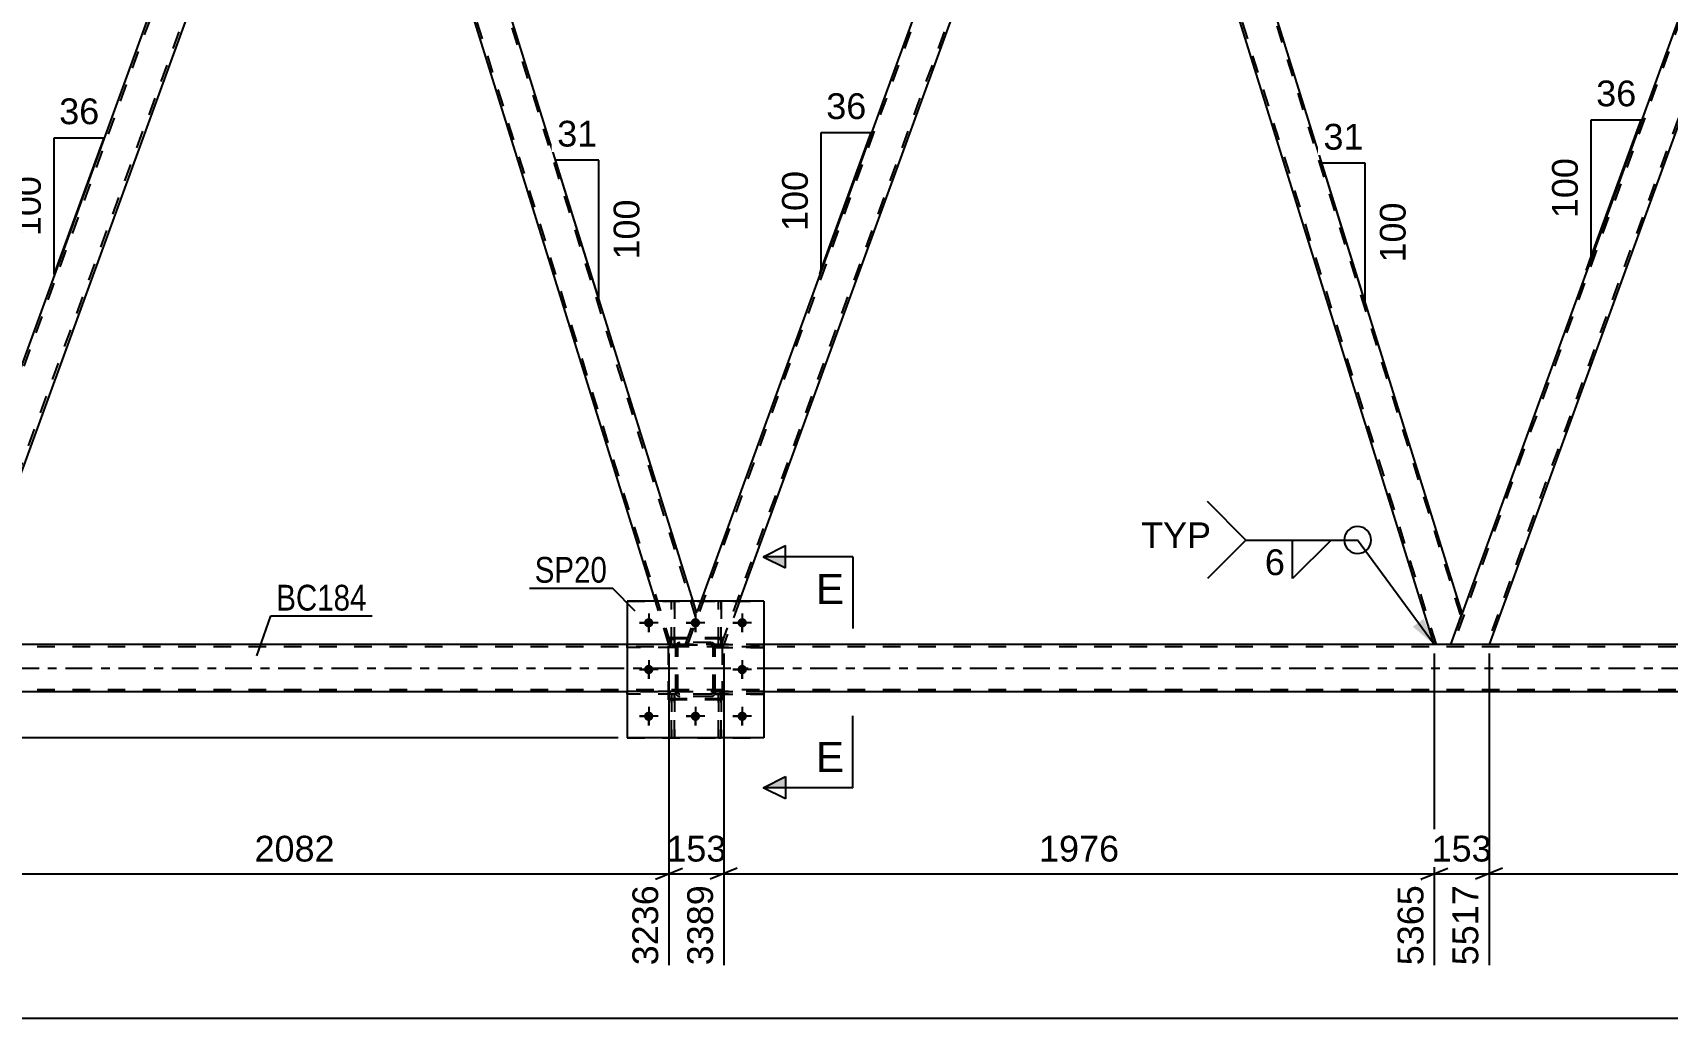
# Model space of a CAD drawing. Header units: millimetres. Extents: x -116 to 725, y -402 to 192.
# Drawn here: x -18.8 to 163, y -164.8 to -55.2 of the extents above; entities that cross this region are included whole.
import ezdxf

# ---------------------------------------------------------------- set-up
doc = ezdxf.new("R2010")
doc.units = ezdxf.units.MM
doc.linetypes.add('DXK_LINE_DOT2', pattern=[3.9198, 1.9599, -1.9599])
doc.linetypes.add('DXK_LINE_DOT3', pattern=[5.9187, 2.979, -0.9799, 0.9799, -0.9799])
doc.styles.add('Arial', font='ARIAL.TTF', dxfattribs={"height": 0.2})
doc.styles.add('Arial Narrow', font='ARIALN.TTF', dxfattribs={"height": 0.2})

# ---------------------------------------------------------------- blocks, each defined once
blk = doc.blocks.new('Part-203723472-4709 - 4481')
at = {"color": 7, "linetype": 'DXK_LINE_DOT2'}
for p, q in [((52.28, -133.59), (52.28, -128.76)), ((52.28, -128.76), (52.6, -128.76)), ((52.6, -128.76), (52.6, -133.59)), ((52.28, -129.36), (52.6, -129.36)), ((52.6, -133.59), (52.28, -133.59))]:
    blk.add_line(p, q, dxfattribs=at)
blk = doc.blocks.new('Part-203723472-4717 - 4481')
at = {"color": 7, "linetype": 'DXK_LINE_DOT2'}
for p, q in [((62.53, -123.23), (57.13, -123.23)), ((57.13, -123.23), (57.13, -123.55)), ((57.13, -123.55), (62.53, -123.55)), ((57.73, -123.55), (57.73, -123.23)), ((62.53, -123.55), (62.53, -123.23))]:
    blk.add_line(p, q, dxfattribs=at)
blk = doc.blocks.new('Part-203723472-4711 - 4481')
at = {"color": 7, "linetype": 'DXK_LINE_DOT2'}
for p, q in [((52.28, -123.24), (52.28, -118.39)), ((52.28, -118.39), (52.6, -118.39)), ((52.6, -118.39), (52.6, -123.24)), ((52.28, -122.64), (52.6, -122.64)), ((52.6, -123.24), (52.28, -123.24))]:
    blk.add_line(p, q, dxfattribs=at)
blk = doc.blocks.new('Part-203723472-4999 - 4481')
at = {"color": 2, "linetype": 'Continuous'}
for p, q in [((102.05, -2.4), (100.65, -6.25)), ((140.22, -119.75), (103.55, -2.11)), ((137.11, -123.22), (100.65, -6.25)), ((138.95, -123.22), (140.22, -119.75))]:
    blk.add_line(p, q, dxfattribs=at)
at = {"color": 7, "linetype": 'DXK_LINE_DOT2'}
for p, q in [((102.2, -2), (102.05, -2.4)), ((103.52, -2), (102.2, -2)), ((103.26, -2), (140.08, -120.12)), ((103.55, -2.11), (103.52, -2)), ((137.36, -123.22), (100.79, -5.88)), ((138.95, -123.22), (137.11, -123.22))]:
    blk.add_line(p, q, dxfattribs=at)
blk = doc.blocks.new('Part-203723472-4699 - 4481')
at = {"color": 2, "linetype": 'Continuous'}
for p, q in [((52.28, -118.4), (52.28, -118.39)), ((52.6, -118.39), (52.28, -118.39)), ((52.6, -118.4), (52.6, -118.39))]:
    blk.add_line(p, q, dxfattribs=at)
at = {"color": 7, "linetype": 'DXK_LINE_DOT2'}
for p, q in [((52.28, -123.24), (52.28, -118.4)), ((52.6, -123.24), (52.6, -118.4)), ((52.28, -122.64), (52.6, -122.64)), ((52.6, -123.24), (52.28, -123.24))]:
    blk.add_line(p, q, dxfattribs=at)
blk = doc.blocks.new('Part-203723472-4700 - 4481')
at = {"color": 7, "linetype": 'DXK_LINE_DOT2'}
for p, q in [((52.73, -123.23), (47.33, -123.23)), ((47.33, -123.55), (47.33, -123.23)), ((52.73, -123.55), (47.33, -123.55)), ((52.13, -123.55), (52.13, -123.23)), ((52.73, -123.23), (52.73, -123.55))]:
    blk.add_line(p, q, dxfattribs=at)
blk = doc.blocks.new('Part-203723472-4701 - 4481')
at = {"color": 7, "linetype": 'DXK_LINE_DOT2'}
for p, q in [((52.73, -128.43), (47.33, -128.43)), ((47.33, -128.75), (47.33, -128.43)), ((52.73, -128.75), (47.33, -128.75)), ((52.13, -128.75), (52.13, -128.43)), ((52.73, -128.43), (52.73, -128.75))]:
    blk.add_line(p, q, dxfattribs=at)
blk = doc.blocks.new('Part-203723472-4702 - 4481')
at = {"color": 7, "linetype": 'DXK_LINE_DOT2'}
for p, q in [((57.13, -123.55), (57.13, -123.23)), ((57.13, -123.23), (62.53, -123.23)), ((62.53, -123.55), (57.13, -123.55)), ((57.73, -123.55), (57.73, -123.23)), ((62.53, -123.23), (62.53, -123.55))]:
    blk.add_line(p, q, dxfattribs=at)
blk = doc.blocks.new('Part-203723472-4703 - 4481')
at = {"color": 7, "linetype": 'DXK_LINE_DOT2'}
for p, q in [((57.13, -128.75), (57.13, -128.43)), ((57.13, -128.43), (62.53, -128.43)), ((62.53, -128.75), (57.13, -128.75)), ((57.73, -128.75), (57.73, -128.43)), ((62.53, -128.43), (62.53, -128.75))]:
    blk.add_line(p, q, dxfattribs=at)
blk = doc.blocks.new('Part-203723472-4706 - 4481')
at = {"color": 7, "linetype": 'DXK_LINE_DOT2'}
for p, q in [((52.73, -123.23), (47.33, -123.23)), ((47.33, -123.23), (47.33, -123.55)), ((52.73, -123.55), (47.33, -123.55)), ((52.13, -123.55), (52.13, -123.23)), ((52.73, -123.55), (52.73, -123.23))]:
    blk.add_line(p, q, dxfattribs=at)
blk = doc.blocks.new('Part-203723472-4707 - 4481')
at = {"color": 7, "linetype": 'DXK_LINE_DOT2'}
for p, q in [((52.73, -123.48), (52.76, -123.29)), ((52.76, -123.29), (52.73, -123.48)), ((52.73, -128.52), (52.73, -123.48)), ((52.97, -123.48), (52.98, -123.38)), ((52.97, -128.52), (52.97, -123.48)), ((52.98, -123.38), (53.04, -123.31)), ((53.02, -123.03), (53.21, -123)), ((53.21, -123), (53.02, -123.03)), ((53.04, -123.31), (53.11, -123.25)), ((53.11, -123.25), (53.21, -123.24)), ((56.65, -123), (53.21, -123)), ((53.21, -123.24), (56.65, -123.24)), ((56.65, -123), (56.83, -123.03)), ((56.83, -123.03), (56.65, -123)), ((56.65, -123.24), (56.74, -123.25)), ((56.74, -123.25), (56.81, -123.31)), ((56.81, -123.31), (56.87, -123.38)), ((56.87, -123.38), (56.89, -123.48)), ((56.89, -128.52), (56.89, -123.48)), ((57.09, -123.29), (57.13, -123.48)), ((57.13, -123.48), (57.09, -123.29)), ((57.13, -128.52), (57.13, -123.48)), ((52.76, -128.7), (52.73, -128.52)), ((52.73, -128.52), (52.76, -128.7)), ((52.98, -128.61), (52.97, -128.52)), ((53.04, -128.69), (52.98, -128.61)), ((53.21, -129), (53.02, -128.96)), ((53.02, -128.96), (53.21, -129)), ((53.11, -128.74), (53.04, -128.69)), ((53.21, -128.76), (53.11, -128.74)), ((56.65, -128.76), (53.21, -128.76)), ((56.65, -129), (53.21, -129)), ((56.74, -128.74), (56.65, -128.76)), ((56.83, -128.96), (56.65, -129)), ((56.65, -129), (56.83, -128.96)), ((56.81, -128.69), (56.74, -128.74)), ((56.87, -128.61), (56.81, -128.69)), ((56.89, -128.52), (56.87, -128.61)), ((57.13, -128.52), (57.09, -128.7)), ((57.09, -128.7), (57.13, -128.52))]:
    blk.add_line(p, q, dxfattribs=at)
at = {"color": 7, "linetype": 'DXK_LINE_DOT3'}
blk.add_line((54.93, -126), (54.93, -126), dxfattribs=at)
at = {"color": 7, "linetype": 'DXK_LINE_DOT2'}
for centre, start, end in [((53.21, -123.48), 112.5, 157.5), ((53.21, -123.48), 112.5, 157.5), ((56.65, -123.48), 22.5, 67.5), ((56.65, -123.48), 22.5, 67.5), ((53.21, -128.52), 202.5, 247.5), ((53.21, -128.52), 202.5, 247.5), ((56.65, -128.52), 292.5, 337.5), ((56.65, -128.52), 292.5, 337.5)]:
    blk.add_arc(centre, 0.48, start, end, dxfattribs=at)
blk = doc.blocks.new('Part-203723472-4708 - 4481')
at = {"color": 7, "linetype": 'DXK_LINE_DOT2'}
for p, q in [((57.48, -133.59), (57.48, -128.76)), ((57.48, -128.76), (57.8, -128.76)), ((57.8, -128.76), (57.8, -133.59)), ((57.48, -129.36), (57.8, -129.36)), ((57.8, -133.59), (57.48, -133.59))]:
    blk.add_line(p, q, dxfattribs=at)
blk = doc.blocks.new('Part-203723472-4710 - 4481')
at = {"color": 7, "linetype": 'DXK_LINE_DOT2'}
for p, q in [((57.48, -123.24), (57.48, -118.39)), ((57.48, -118.39), (57.8, -118.39)), ((57.8, -118.39), (57.8, -123.24)), ((57.48, -122.64), (57.8, -122.64)), ((57.8, -123.24), (57.48, -123.24))]:
    blk.add_line(p, q, dxfattribs=at)
blk = doc.blocks.new('Part-203723472-4714 - 4481')
at = {"color": 7, "linetype": 'DXK_LINE_DOT2'}
for p, q in [((52.73, -128.43), (47.33, -128.43)), ((47.33, -128.43), (47.33, -128.75)), ((52.73, -128.75), (47.33, -128.75)), ((52.13, -128.75), (52.13, -128.43)), ((52.73, -128.75), (52.73, -128.43))]:
    blk.add_line(p, q, dxfattribs=at)
blk = doc.blocks.new('Part-203723472-4720 - 4481')
at = {"color": 7, "linetype": 'DXK_LINE_DOT2'}
for p, q in [((62.53, -128.43), (57.13, -128.43)), ((57.13, -128.43), (57.13, -128.75)), ((57.13, -128.75), (62.53, -128.75)), ((57.73, -128.75), (57.73, -128.43)), ((62.53, -128.75), (62.53, -128.43))]:
    blk.add_line(p, q, dxfattribs=at)
blk = doc.blocks.new('Part-203723472-4721 - 4481')
at = {"color": 7, "linetype": 'DXK_LINE_DOT2'}
for p, q in [((57.8, -128.76), (57.48, -128.76)), ((57.48, -128.76), (57.48, -133.59)), ((57.8, -133.59), (57.8, -128.76)), ((57.48, -129.36), (57.8, -129.36)), ((57.48, -133.59), (57.8, -133.59))]:
    blk.add_line(p, q, dxfattribs=at)
blk = doc.blocks.new('Part-203723472-4722 - 4481')
at = {"color": 7, "linetype": 'DXK_LINE_DOT2'}
for p, q in [((52.6, -128.76), (52.28, -128.76)), ((52.28, -128.76), (52.28, -133.59)), ((52.6, -133.59), (52.6, -128.76)), ((52.28, -129.36), (52.6, -129.36)), ((52.28, -133.59), (52.6, -133.59))]:
    blk.add_line(p, q, dxfattribs=at)
blk = doc.blocks.new('Part-203723472-4723 - 4481')
at = {"color": 7, "linetype": 'DXK_LINE_DOT2'}
for p, q in [((57.93, -122.59), (51.93, -122.59)), ((51.93, -129.39), (51.93, -122.59)), ((57.93, -129.39), (57.93, -122.59)), ((57.93, -129.39), (51.93, -129.39))]:
    blk.add_line(p, q, dxfattribs=at)
blk = doc.blocks.new('Part-203723472-4870 - 4481')
at = {"color": 2, "linetype": 'Continuous'}
for p, q in [((47.33, -123.22), (-44.75, -123.22)), ((217.59, -123.22), (62.53, -123.22)), ((47.33, -128.5), (-44.75, -128.5)), ((217.59, -128.5), (62.53, -128.5))]:
    blk.add_line(p, q, dxfattribs=at)
at = {"color": 7, "linetype": 'DXK_LINE_DOT2'}
for p, q in [((634.35, -123.46), (-44.75, -123.46)), ((62.53, -123.22), (47.33, -123.22)), ((634.35, -128.26), (-44.75, -128.26)), ((62.53, -128.5), (47.33, -128.5))]:
    blk.add_line(p, q, dxfattribs=at)
at = {"color": 7, "linetype": 'DXK_LINE_DOT3'}
blk.add_line((-44.75, -125.86), (634.35, -125.86), dxfattribs=at)
blk = doc.blocks.new('Part-203723472-4769 - 4481')
at = {"color": 2, "linetype": 'Continuous'}
for p, q in [((62.53, -118.4), (47.33, -118.4)), ((47.33, -118.4), (47.33, -133.6)), ((62.53, -118.4), (62.53, -133.6)), ((62.53, -133.6), (47.33, -133.6))]:
    blk.add_line(p, q, dxfattribs=at)
blk = doc.blocks.new('Part-203723472-4770 - 4481')
at = {"color": 7, "linetype": 'DXK_LINE_DOT2'}
for p, q in [((47.33, -118.4), (62.53, -118.4)), ((47.33, -118.4), (47.33, -133.6)), ((62.53, -118.4), (62.53, -133.6)), ((47.33, -133.6), (62.53, -133.6))]:
    blk.add_line(p, q, dxfattribs=at)
blk = doc.blocks.new('Part-203723472-4775 - 4481')
at = {"color": 2, "linetype": 'Continuous'}
for p, q in [((57.48, -118.4), (57.48, -118.39)), ((57.8, -118.39), (57.48, -118.39)), ((57.8, -118.4), (57.8, -118.39))]:
    blk.add_line(p, q, dxfattribs=at)
at = {"color": 7, "linetype": 'DXK_LINE_DOT2'}
for p, q in [((57.48, -123.24), (57.48, -118.4)), ((57.8, -123.24), (57.8, -118.4)), ((57.48, -122.64), (57.8, -122.64)), ((57.8, -123.24), (57.48, -123.24))]:
    blk.add_line(p, q, dxfattribs=at)
blk = doc.blocks.new('Bolt-203723472-4794 - 4481')
at = {"color": 1, "linetype": 'Continuous'}
for p, q in [((49.73, -119.76), (49.73, -120.45)), ((54.93, -119.76), (54.93, -120.45)), ((60.13, -119.76), (60.13, -120.45)), ((48.69, -120.8), (49.38, -120.8)), ((49.73, -121.84), (49.73, -121.14)), ((50.77, -120.8), (50.07, -120.8)), ((53.89, -120.8), (54.58, -120.8)), ((54.93, -121.84), (54.93, -121.14)), ((55.97, -120.8), (55.27, -120.8)), ((59.09, -120.8), (59.78, -120.8)), ((60.13, -121.84), (60.13, -121.14)), ((61.17, -120.8), (60.47, -120.8)), ((49.73, -124.96), (49.73, -125.65)), ((60.13, -124.96), (60.13, -125.65)), ((48.69, -126), (49.38, -126)), ((49.73, -127.04), (49.73, -126.34)), ((50.77, -126), (50.07, -126)), ((59.09, -126), (59.78, -126)), ((60.13, -127.04), (60.13, -126.34)), ((61.17, -126), (60.47, -126)), ((49.73, -130.16), (49.73, -130.85)), ((54.93, -130.16), (54.93, -130.85)), ((60.13, -130.16), (60.13, -130.85)), ((48.69, -131.2), (49.38, -131.2)), ((49.73, -132.24), (49.73, -131.54)), ((50.77, -131.2), (50.07, -131.2)), ((53.89, -131.2), (54.58, -131.2)), ((54.93, -132.24), (54.93, -131.54)), ((55.97, -131.2), (55.27, -131.2)), ((59.09, -131.2), (59.78, -131.2)), ((60.13, -132.24), (60.13, -131.54)), ((61.17, -131.2), (60.47, -131.2))]:
    blk.add_line(p, q, dxfattribs=at)
blk = doc.blocks.new('Bolt-203723472-4795 - 4481')
at = {"linetype": 'Continuous'}
for points in [[(50.25, -120.8, -1), (49.21, -120.8, -1)], [(55.45, -120.8, -1), (54.41, -120.8, -1)], [(60.65, -120.8, -1), (59.61, -120.8, -1)], [(50.25, -126, -1), (49.21, -126, -1)], [(60.65, -126, -1), (59.61, -126, -1)], [(50.25, -131.2, -1), (49.21, -131.2, -1)], [(55.45, -131.2, -1), (54.41, -131.2, -1)], [(60.65, -131.2, -1), (59.61, -131.2, -1)]]:
    blk.add_hatch(color=1, dxfattribs=at).paths.add_polyline_path(points)
at = {"color": 1, "linetype": 'Continuous'}
for p, q in [((49.73, -119.76), (49.73, -121.84)), ((54.93, -119.76), (54.93, -121.84)), ((60.13, -119.76), (60.13, -121.84)), ((50.77, -120.8), (48.69, -120.8)), ((55.97, -120.8), (53.89, -120.8)), ((61.17, -120.8), (59.09, -120.8)), ((49.73, -124.96), (49.73, -127.04)), ((60.13, -124.96), (60.13, -127.04)), ((50.77, -126), (48.69, -126)), ((61.17, -126), (59.09, -126)), ((49.73, -130.16), (49.73, -132.24)), ((54.93, -130.16), (54.93, -132.24)), ((60.13, -130.16), (60.13, -132.24)), ((50.77, -131.2), (48.69, -131.2)), ((55.97, -131.2), (53.89, -131.2)), ((61.17, -131.2), (59.09, -131.2))]:
    blk.add_line(p, q, dxfattribs=at)
blk = doc.blocks.new('Part-203723472-4936 - 4481')
at = {"color": 2, "linetype": 'Continuous'}
for p, q in [((16.92, -2.4), (15.52, -6.25)), ((54.66, -118.4), (18.51, -2.4)), ((50.47, -118.4), (15.52, -6.25))]:
    blk.add_line(p, q, dxfattribs=at)
at = {"color": 7, "linetype": 'DXK_LINE_DOT2'}
for p, q in [((17.06, -2), (16.92, -2.4)), ((18.38, -2), (17.06, -2)), ((54.95, -120.12), (18.13, -2)), ((18.51, -2.4), (18.38, -2)), ((52.23, -123.22), (15.65, -5.88)), ((51.98, -123.22), (50.47, -118.4)), ((53.82, -123.22), (55.08, -119.75)), ((55.08, -119.75), (54.66, -118.4)), ((51.98, -123.22), (53.82, -123.22))]:
    blk.add_line(p, q, dxfattribs=at)
blk = doc.blocks.new('Part-203723472-4926 - 4481')
at = {"color": 7, "linetype": 'DXK_LINE_DOT2'}
for p, q in [((54.08, -123.22), (98.2, -2)), ((57.82, -123.22), (101.94, -2)), ((97.8, -2.4), (97.94, -2)), ((102.2, -2), (97.94, -2)), ((100.65, -6.25), (102.2, -2)), ((53.82, -123.22), (55.58, -118.4)), ((59.83, -118.4), (58.08, -123.22)), ((58.08, -123.22), (53.82, -123.22))]:
    blk.add_line(p, q, dxfattribs=at)
at = {"color": 2, "linetype": 'Continuous'}
for p, q in [((55.58, -118.4), (97.8, -2.4)), ((59.83, -118.4), (100.65, -6.25))]:
    blk.add_line(p, q, dxfattribs=at)
blk = doc.blocks.new('Part-203723472-4931 - 4481')
at = {"color": 2, "linetype": 'Continuous'}
for p, q in [((-31.31, -123.22), (12.66, -2.4)), ((15.52, -6.25), (-27.06, -123.22))]:
    blk.add_line(p, q, dxfattribs=at)
at = {"color": 7, "linetype": 'DXK_LINE_DOT2'}
for p, q in [((13.06, -2), (-31.06, -123.22)), ((-27.31, -123.22), (16.81, -2)), ((12.66, -2.4), (12.81, -2)), ((17.06, -2), (12.81, -2)), ((17.06, -2), (15.52, -6.25)), ((-27.06, -123.22), (-31.31, -123.22))]:
    blk.add_line(p, q, dxfattribs=at)
blk = doc.blocks.new('Part-203723472-4937 - 4481')
at = {"color": 7, "linetype": 'DXK_LINE_DOT2'}
for p, q in [((52.73, -123.48), (52.76, -123.29)), ((52.76, -123.29), (52.73, -123.48)), ((52.73, -128.52), (52.73, -123.48)), ((52.97, -123.48), (52.98, -123.38)), ((52.97, -128.52), (52.97, -123.48)), ((52.98, -123.38), (53.04, -123.31)), ((53.02, -123.03), (53.21, -123)), ((53.21, -123), (53.02, -123.03)), ((53.04, -123.31), (53.11, -123.25)), ((53.11, -123.25), (53.21, -123.24)), ((56.65, -123), (53.21, -123)), ((53.21, -123.24), (56.65, -123.24)), ((56.65, -123), (56.83, -123.03)), ((56.83, -123.03), (56.65, -123)), ((56.65, -123.24), (56.74, -123.25)), ((56.74, -123.25), (56.82, -123.31)), ((56.82, -123.31), (56.87, -123.38)), ((56.87, -123.38), (56.89, -123.48)), ((56.89, -128.52), (56.89, -123.48)), ((57.09, -123.29), (57.13, -123.48)), ((57.13, -123.48), (57.09, -123.29)), ((57.13, -128.52), (57.13, -123.48)), ((52.76, -128.7), (52.73, -128.52)), ((52.73, -128.52), (52.76, -128.7)), ((52.98, -128.61), (52.97, -128.52)), ((53.04, -128.69), (52.98, -128.61)), ((53.21, -129), (53.02, -128.96)), ((53.02, -128.96), (53.21, -129)), ((53.11, -128.74), (53.04, -128.69)), ((53.21, -128.76), (53.11, -128.74)), ((56.65, -128.76), (53.21, -128.76)), ((56.65, -129), (53.21, -129)), ((56.74, -128.74), (56.65, -128.76)), ((56.83, -128.96), (56.65, -129)), ((56.65, -129), (56.83, -128.96)), ((56.82, -128.69), (56.74, -128.74)), ((56.87, -128.61), (56.82, -128.69)), ((56.89, -128.52), (56.87, -128.61)), ((57.13, -128.52), (57.09, -128.7)), ((57.09, -128.7), (57.13, -128.52))]:
    blk.add_line(p, q, dxfattribs=at)
at = {"color": 7, "linetype": 'DXK_LINE_DOT3'}
blk.add_line((54.93, -126), (54.93, -126), dxfattribs=at)
at = {"color": 7, "linetype": 'DXK_LINE_DOT2'}
for centre, start, end in [((53.21, -123.48), 112.5, 157.5), ((53.21, -123.48), 112.5, 157.5), ((56.65, -123.48), 22.5, 67.5), ((56.65, -123.48), 22.5, 67.5), ((53.21, -128.52), 202.5, 247.5), ((53.21, -128.52), 202.5, 247.5), ((56.65, -128.52), 292.5, 337.5), ((56.65, -128.52), 292.5, 337.5)]:
    blk.add_arc(centre, 0.48, start, end, dxfattribs=at)
blk = doc.blocks.new('Part-203723472-4938 - 4481')
at = {"color": 7, "linetype": 'DXK_LINE_DOT2'}
for p, q in [((57.93, -122.46), (51.93, -122.46)), ((51.93, -129.26), (51.93, -122.46)), ((57.93, -129.26), (57.93, -122.46)), ((57.93, -129.26), (51.93, -129.26))]:
    blk.add_line(p, q, dxfattribs=at)
blk = doc.blocks.new('Part-203723472-4994 - 4481')
at = {"color": 7, "linetype": 'DXK_LINE_DOT2'}
for p, q in [((183.33, -2), (139.21, -123.22)), ((187.08, -2), (142.96, -123.22)), ((187.33, -2), (185.78, -6.25)), ((187.29, -2), (187.18, -2)), ((187.33, -2), (187.29, -2)), ((140.22, -119.75), (138.95, -123.22)), ((143.21, -123.22), (138.95, -123.22))]:
    blk.add_line(p, q, dxfattribs=at)
at = {"color": 2, "linetype": 'Continuous'}
for p, q in [((183.07, -2), (140.22, -119.75)), ((186.82, -2), (183.07, -2)), ((186.82, -2), (187.33, -2)), ((185.78, -6.25), (143.21, -123.22))]:
    blk.add_line(p, q, dxfattribs=at)
blk = doc.blocks.new('StraightDimension-203723472-5393 - 4481')
at = {"color": 7, "linetype": 'Continuous'}
for p, q in [((51.98, -124.22), (51.98, -158.9)), ((58.08, -124.22), (58.08, -158.9)), ((50.48, -149.31), (53.48, -148.11)), ((51.98, -148.71), (58.08, -148.71)), ((59.58, -148.11), (56.58, -149.31))]:
    blk.add_line(p, q, dxfattribs=at)
at = {"color": 0}
blk.add_wipeout([(58.96, -147.96), (58.96, -143.76), (51.09, -143.76), (51.09, -147.96)], dxfattribs=at)
at = {"color": 0, "linetype": 'Continuous'}
blk.add_wipeout([(57.48, -149.41), (53.28, -149.41), (53.28, -159.5), (57.48, -159.5)], dxfattribs=at)
at = {"color": 3, "style": 'Arial'}
blk.add_text('153', height=2.865, dxfattribs=at).set_placement((51.69, -147.36))
at = {"color": 3, "linetype": 'Continuous', "style": 'Arial'}
blk.add_text('3389', height=2.865, rotation=90.0002, dxfattribs=at).set_placement((56.88, -158.9))
blk = doc.blocks.new('StraightDimension-203723472-5417 - 4481')
at = {"color": 7, "linetype": 'Continuous'}
for p, q in [((58.08, -124.22), (58.08, -158.9)), ((137.11, -124.22), (137.11, -158.9)), ((59.58, -148.11), (56.58, -149.31)), ((58.08, -148.71), (137.11, -148.71)), ((135.61, -149.31), (138.61, -148.11))]:
    blk.add_line(p, q, dxfattribs=at)
at = {"color": 0}
blk.add_wipeout([(102.64, -147.96), (102.64, -143.76), (92.55, -143.76), (92.55, -147.96)], dxfattribs=at)
at = {"color": 0, "linetype": 'Continuous'}
blk.add_wipeout([(136.51, -149.41), (132.31, -149.41), (132.31, -159.5), (136.51, -159.5)], dxfattribs=at)
at = {"color": 3, "style": 'Arial'}
blk.add_text('1976', height=2.865, dxfattribs=at).set_placement((93.15, -147.36))
at = {"color": 3, "linetype": 'Continuous', "style": 'Arial'}
blk.add_text('5365', height=2.865, rotation=90.0002, dxfattribs=at).set_placement((135.91, -158.9))
blk = doc.blocks.new('StraightDimension-203723472-18760 - 4481')
at = {"color": 7, "linetype": 'Continuous'}
for p, q in [((-89.89, 16.1), (-91.09, 19.1)), ((-15.39, 17.6), (-93.34, 17.6)), ((-90.49, -133.6), (-90.49, 17.6)), ((-91.09, -132.1), (-89.89, -135.1)), ((46.33, -133.6), (-93.34, -133.6))]:
    blk.add_line(p, q, dxfattribs=at)
at = {"color": 0}
blk.add_wipeout([(-91.24, -52.95), (-95.44, -52.95), (-95.44, -63.04), (-91.24, -63.04)], dxfattribs=at)
at = {"color": 3, "style": 'Arial'}
blk.add_text('3780', height=2.865, rotation=90.0002, dxfattribs=at).set_placement((-91.84, -62.44))
blk = doc.blocks.new('StraightDimension-203723472-5441 - 4481')
at = {"color": 7, "linetype": 'Continuous'}
for p, q in [((137.11, -124.22), (137.11, -158.9)), ((143.21, -124.22), (143.21, -158.9)), ((135.61, -149.31), (138.61, -148.11)), ((137.11, -148.71), (143.21, -148.71)), ((144.71, -148.11), (141.71, -149.31))]:
    blk.add_line(p, q, dxfattribs=at)
at = {"color": 0}
blk.add_wipeout([(144.1, -147.96), (144.1, -143.76), (136.22, -143.76), (136.22, -147.96)], dxfattribs=at)
at = {"color": 0, "linetype": 'Continuous'}
blk.add_wipeout([(142.61, -149.41), (138.41, -149.41), (138.41, -159.5), (142.61, -159.5)], dxfattribs=at)
at = {"color": 3, "style": 'Arial'}
blk.add_text('153', height=2.865, dxfattribs=at).set_placement((136.82, -147.36))
at = {"color": 3, "linetype": 'Continuous', "style": 'Arial'}
blk.add_text('5517', height=2.865, rotation=90.0002, dxfattribs=at).set_placement((142.01, -158.9))
blk = doc.blocks.new('AngleDimension-203723472-18999 - 4481')
at = {"color": 7, "linetype": 'Continuous'}
for p, q in [((-16.4, -66.84), (-10.86, -66.84)), ((-16.4, -82.06), (-10.86, -66.84)), ((-16.4, -82.06), (-16.4, -66.84)), ((-16.38, -82), (-16.4, -82.06))]:
    blk.add_line(p, q, dxfattribs=at)
at = {"color": 0}
for points in [[(-10.8, -65.94), (-10.8, -61.74), (-16.45, -61.74), (-16.45, -65.94)], [(-17.3, -70.51), (-21.5, -70.51), (-21.5, -78.39), (-17.3, -78.39)]]:
    blk.add_wipeout(points, dxfattribs=at)
at = {"color": 3, "style": 'Arial'}
blk.add_text('36', height=2.865, dxfattribs=at).set_placement((-15.85, -65.34))
blk.add_text('100', height=2.865, rotation=90.0002, dxfattribs=at).set_placement((-17.9, -77.79))
blk = doc.blocks.new('AngleDimension-203723472-6376 - 4481')
at = {"color": 7, "linetype": 'Continuous'}
for p, q in [((42.41, -79.1), (39.37, -69.33)), ((44.19, -69.33), (39.37, -69.33)), ((44.19, -84.8), (39.37, -69.33)), ((44.19, -84.8), (44.19, -69.33))]:
    blk.add_line(p, q, dxfattribs=at)
at = {"color": 0}
for points in [[(44.6, -68.43), (44.6, -64.23), (38.95, -64.23), (38.95, -68.43)], [(49.29, -73.13), (45.09, -73.13), (45.09, -81), (49.29, -81)]]:
    blk.add_wipeout(points, dxfattribs=at)
at = {"color": 3, "style": 'Arial'}
blk.add_text('31', height=2.865, dxfattribs=at).set_placement((39.55, -67.83))
blk.add_text('100', height=2.865, rotation=90.0002, dxfattribs=at).set_placement((48.69, -80.4))
blk = doc.blocks.new('AngleDimension-203723472-19004 - 4481')
at = {"color": 7, "linetype": 'Continuous'}
for p, q in [((154.58, -64.85), (160.13, -64.85)), ((154.58, -80.07), (160.13, -64.85)), ((154.58, -80.07), (154.58, -64.85)), ((154.03, -81.6), (154.58, -80.07))]:
    blk.add_line(p, q, dxfattribs=at)
at = {"color": 0}
for points in [[(160.18, -63.95), (160.18, -59.75), (154.53, -59.75), (154.53, -63.95)], [(153.68, -68.52), (149.48, -68.52), (149.48, -76.39), (153.68, -76.39)]]:
    blk.add_wipeout(points, dxfattribs=at)
at = {"color": 3, "style": 'Arial'}
blk.add_text('36', height=2.865, dxfattribs=at).set_placement((155.13, -63.35))
blk.add_text('100', height=2.865, rotation=90.0002, dxfattribs=at).set_placement((153.08, -75.79))
blk = doc.blocks.new('StraightDimension-203723472-5127 - 4481')
at = {"color": 7, "linetype": 'Continuous'}
blk.add_line((-58.81, -164.8), (680.57, -164.8), dxfattribs=at)
blk = doc.blocks.new('AngleDimension-203723472-19002 - 4481')
at = {"color": 7, "linetype": 'Continuous'}
for p, q in [((68.93, -66.27), (74.47, -66.27)), ((68.93, -81.5), (74.47, -66.27)), ((68.93, -81.5), (68.93, -66.27)), ((68.75, -82), (68.93, -81.5))]:
    blk.add_line(p, q, dxfattribs=at)
at = {"color": 0}
for points in [[(74.52, -65.37), (74.52, -61.17), (68.88, -61.17), (68.88, -65.37)], [(68.03, -69.95), (63.83, -69.95), (63.83, -77.82), (68.03, -77.82)]]:
    blk.add_wipeout(points, dxfattribs=at)
at = {"color": 3, "style": 'Arial'}
blk.add_text('36', height=2.865, dxfattribs=at).set_placement((69.48, -64.77))
blk.add_text('100', height=2.865, rotation=90.0002, dxfattribs=at).set_placement((67.43, -77.22))
blk = doc.blocks.new('StraightDimension-203723472-5098 - 4481')
at = {"color": 7, "linetype": 'Continuous'}
for p, q in [((-18.66, -3), (-18.66, -36.03)), ((-58.81, -122.22), (-58.81, -30.78)), ((-57.31, -33.03), (-60.31, -34.23)), ((-58.81, -33.63), (-18.66, -33.63)), ((-20.16, -34.23), (-17.16, -33.03))]:
    blk.add_line(p, q, dxfattribs=at)
at = {"color": 0}
blk.add_wipeout([(-34.48, -32.88), (-34.48, -28.68), (-42.99, -28.68), (-42.99, -32.88)], dxfattribs=at)
at = {"color": 3, "style": 'Arial Narrow'}
blk.add_text('1470', height=2.863, dxfattribs=at).set_placement((-42.39, -32.28))
blk = doc.blocks.new('StraightDimension-203723472-5376 - 4481')
at = {"color": 7, "linetype": 'Continuous'}
for p, q in [((-31.31, -124.22), (-31.31, -158.9)), ((51.98, -124.22), (51.98, -158.9)), ((-29.81, -148.11), (-32.81, -149.31)), ((-31.31, -148.71), (51.98, -148.71)), ((50.48, -149.31), (53.48, -148.11))]:
    blk.add_line(p, q, dxfattribs=at)
at = {"color": 0}
blk.add_wipeout([(15.38, -147.96), (15.38, -143.76), (5.28, -143.76), (5.28, -147.96)], dxfattribs=at)
at = {"color": 0, "linetype": 'Continuous'}
blk.add_wipeout([(51.38, -149.41), (47.18, -149.41), (47.18, -159.5), (51.38, -159.5)], dxfattribs=at)
at = {"color": 3, "style": 'Arial'}
blk.add_text('2082', height=2.865, dxfattribs=at).set_placement((5.88, -147.36))
at = {"color": 3, "linetype": 'Continuous', "style": 'Arial'}
blk.add_text('3236', height=2.865, rotation=90.0002, dxfattribs=at).set_placement((50.78, -158.9))
blk = doc.blocks.new('StraightDimension-203723472-5465 - 4481')
at = {"color": 7, "linetype": 'Continuous'}
for p, q in [((143.21, -124.22), (143.21, -158.9)), ((222.24, -124.22), (222.24, -158.9)), ((144.71, -148.11), (141.71, -149.31)), ((143.21, -148.71), (222.24, -148.71)), ((220.74, -149.31), (223.74, -148.11))]:
    blk.add_line(p, q, dxfattribs=at)
at = {"color": 0}
blk.add_wipeout([(187.77, -147.96), (187.77, -143.76), (177.68, -143.76), (177.68, -147.96)], dxfattribs=at)
at = {"color": 0, "linetype": 'Continuous'}
blk.add_wipeout([(221.64, -149.41), (217.44, -149.41), (217.44, -159.5), (221.64, -159.5)], dxfattribs=at)
at = {"color": 3, "style": 'Arial'}
blk.add_text('1976', height=2.865, dxfattribs=at).set_placement((178.28, -147.36))
at = {"color": 3, "linetype": 'Continuous', "style": 'Arial'}
blk.add_text('7493', height=2.865, rotation=90.0002, dxfattribs=at).set_placement((221.04, -158.9))
blk = doc.blocks.new('AngleDimension-203723472-6390 - 4481')
at = {"color": 7, "linetype": 'Continuous'}
for p, q in [((126.92, -77.08), (124.61, -69.67)), ((129.43, -69.67), (124.61, -69.67)), ((129.43, -85.13), (124.61, -69.67)), ((129.43, -85.13), (129.43, -69.67))]:
    blk.add_line(p, q, dxfattribs=at)
at = {"color": 0}
for points in [[(129.84, -68.77), (129.84, -64.57), (124.19, -64.57), (124.19, -68.77)], [(134.53, -73.46), (130.33, -73.46), (130.33, -81.33), (134.53, -81.33)]]:
    blk.add_wipeout(points, dxfattribs=at)
at = {"color": 3, "style": 'Arial'}
blk.add_text('31', height=2.865, dxfattribs=at).set_placement((124.79, -68.17))
blk.add_text('100', height=2.865, rotation=90.0002, dxfattribs=at).set_placement((133.93, -80.73))
blk = doc.blocks.new('Mark-203723472-4765 - 4481')
at = {"color": 0}
blk.add_wipeout([(45.09, -116.34), (45.09, -113.34), (37.05, -113.34), (37.05, -116.34)], dxfattribs=at)
blk.add_wipeout([(45.09, -116.34), (45.09, -113.34), (37.05, -113.34), (37.05, -116.34)], dxfattribs=at)
at = {"color": 30, "linetype": 'Continuous'}
for p in [(36.45, -116.94), (48.21, -119.52)]:
    blk.add_line(p, (45.69, -116.94), dxfattribs=at)
at = {"color": 3, "style": 'Arial Narrow'}
blk.add_text('SP20', height=2.863, dxfattribs=at).set_placement((37.05, -116.34))
blk = doc.blocks.new('WeldMark-203723472-18946 - 4481')
at = {"linetype": 'Continuous'}
blk.add_hatch(color=30, dxfattribs=at).paths.add_polyline_path([(135.94, -120.36), (137.11, -123.22), (134.73, -121.24)])
at = {"color": 3, "linetype": 'Continuous'}
for q in [(111.89, -107.31), (111.89, -115.88)]:
    blk.add_line((116.17, -111.6), q, dxfattribs=at)
at = {"color": 30, "linetype": 'Continuous'}
blk.add_line((137.11, -123.22), (128.59, -111.6), dxfattribs=at)
at = {"color": 3, "linetype": 'Continuous'}
for start, end in [(90, 270), (270, 90)]:
    blk.add_arc((128.59, -111.6), 1.5, start, end, dxfattribs=at)
at = {"color": 0}
blk.add_wipeout([(120.69, -115.7), (120.69, -112.3), (118.07, -112.3), (118.07, -115.7)], dxfattribs=at)
at = {"color": 30, "linetype": 'Continuous'}
blk.add_line((116.17, -111.6), (128.59, -111.6), dxfattribs=at)
at = {"color": 3, "linetype": 'Continuous'}
for p, q in [((121.35, -111.6), (125.64, -111.6)), ((125.64, -111.6), (121.35, -115.88)), ((121.35, -115.88), (121.35, -111.6))]:
    blk.add_line(p, q, dxfattribs=at)
at = {"color": 3, "style": 'Arial'}
blk.add_text('6', height=2.87, dxfattribs=at).set_placement((118.27, -115.5))
at = {"color": 0, "linetype": 'Continuous'}
blk.add_wipeout([(112.27, -112.5), (112.27, -109.5), (104.5, -109.5), (104.5, -112.5)], dxfattribs=at)
blk.add_wipeout([(112.27, -112.5), (112.27, -109.5), (104.5, -109.5), (104.5, -112.5)], dxfattribs=at)
at = {"color": 3, "linetype": 'Continuous', "style": 'Arial'}
blk.add_text('TYP', height=2.865, dxfattribs=at).set_placement((104.5, -112.5))
blk = doc.blocks.new('SectionMark-203723472-6459 - 4481')
at = {"linetype": 'Continuous'}
for points in [[(64.95, -113.45), (64.95, -114.7), (62.45, -113.45)], [(64.95, -137.9), (64.95, -139.15), (62.45, -139.15)]]:
    blk.add_hatch(color=6, dxfattribs=at).paths.add_polyline_path(points)
at = {"color": 6, "linetype": 'Continuous'}
for p, q in [((62.45, -113.45), (64.95, -112.2)), ((64.95, -114.7), (64.95, -112.2)), ((72.45, -113.45), (62.45, -113.45)), ((62.45, -113.45), (64.95, -114.7)), ((72.45, -113.45), (72.45, -121.45)), ((72.45, -139.15), (72.45, -131.15)), ((62.45, -139.15), (64.95, -137.9)), ((64.95, -137.9), (64.95, -140.4)), ((72.45, -139.15), (62.45, -139.15)), ((64.95, -140.4), (62.45, -139.15))]:
    blk.add_line(p, q, dxfattribs=at)
at = {"color": 0, "linetype": 'Continuous'}
for points in [[(71.45, -118.7), (71.45, -115.2), (68.34, -115.2), (68.34, -118.7)], [(71.45, -137.4), (71.45, -133.9), (68.34, -133.9), (68.34, -137.4)]]:
    blk.add_wipeout(points, dxfattribs=at)
at = {"color": 3, "linetype": 'Continuous', "style": 'Arial'}
for p in [(68.34, -118.7), (68.34, -137.4)]:
    blk.add_text('E', height=3.34, dxfattribs=at).set_placement(p)
blk = doc.blocks.new('Mark-203723472-4866 - 4481')
at = {"color": 0}
blk.add_wipeout([(18.35, -119.44), (18.35, -116.44), (8.3, -116.44), (8.3, -119.44)], dxfattribs=at)
blk.add_wipeout([(18.35, -119.44), (18.35, -116.44), (8.3, -116.44), (8.3, -119.44)], dxfattribs=at)
at = {"color": 30, "linetype": 'Continuous'}
for p, q in [((6.12, -124.46), (7.7, -120.04)), ((7.7, -120.04), (18.95, -120.04))]:
    blk.add_line(p, q, dxfattribs=at)
at = {"color": 3, "style": 'Arial Narrow'}
blk.add_text('BC184', height=2.863, dxfattribs=at).set_placement((8.3, -119.44))

msp = doc.modelspace()

# ---------------------------------------------------------------- block references
for name in ['Part-203723472-4931 - 4481', 'Part-203723472-4936 - 4481', 'Part-203723472-4926 - 4481', 'Part-203723472-4999 - 4481', 'Part-203723472-4994 - 4481', 'Part-203723472-4769 - 4481', 'Part-203723472-4770 - 4481', 'Bolt-203723472-4794 - 4481', 'Bolt-203723472-4795 - 4481', 'Part-203723472-4711 - 4481', 'Part-203723472-4699 - 4481', 'Part-203723472-4710 - 4481', 'Part-203723472-4775 - 4481', 'Part-203723472-4870 - 4481', 'Part-203723472-4700 - 4481', 'Part-203723472-4706 - 4481', 'Part-203723472-4938 - 4481', 'Part-203723472-4723 - 4481', 'Part-203723472-4707 - 4481', 'Part-203723472-4937 - 4481', 'Part-203723472-4717 - 4481', 'Part-203723472-4702 - 4481', 'Part-203723472-4701 - 4481', 'Part-203723472-4714 - 4481', 'Part-203723472-4709 - 4481', 'Part-203723472-4722 - 4481', 'Part-203723472-4703 - 4481', 'Part-203723472-4720 - 4481', 'Part-203723472-4708 - 4481', 'Part-203723472-4721 - 4481']:
    msp.add_blockref(name, (0, 0))

# ---------------------------------------------------------------- next in the draw order: block references
for name in ['StraightDimension-203723472-18760 - 4481', 'AngleDimension-203723472-19004 - 4481', 'StraightDimension-203723472-5393 - 4481']:
    msp.add_blockref(name, (0, 0))

# ---------------------------------------------------------------- next in the draw order: block references
for name in ['AngleDimension-203723472-18999 - 4481', 'AngleDimension-203723472-6376 - 4481', 'StraightDimension-203723472-5417 - 4481']:
    msp.add_blockref(name, (0, 0))

# ---------------------------------------------------------------- next in the draw order: block references
msp.add_blockref('StraightDimension-203723472-5441 - 4481', (0, 0))

# ---------------------------------------------------------------- next in the draw order: block references
msp.add_blockref('StraightDimension-203723472-5127 - 4481', (0, 0))

# ---------------------------------------------------------------- next in the draw order: block references
for name in ['StraightDimension-203723472-5098 - 4481', 'AngleDimension-203723472-19002 - 4481', 'AngleDimension-203723472-6390 - 4481', 'WeldMark-203723472-18946 - 4481', 'SectionMark-203723472-6459 - 4481', 'Mark-203723472-4765 - 4481', 'StraightDimension-203723472-5376 - 4481', 'StraightDimension-203723472-5465 - 4481']:
    msp.add_blockref(name, (0, 0))

# ---------------------------------------------------------------- next in the draw order: block references
msp.add_blockref('Mark-203723472-4866 - 4481', (0, 0))

doc.saveas('drawing.dxf')
